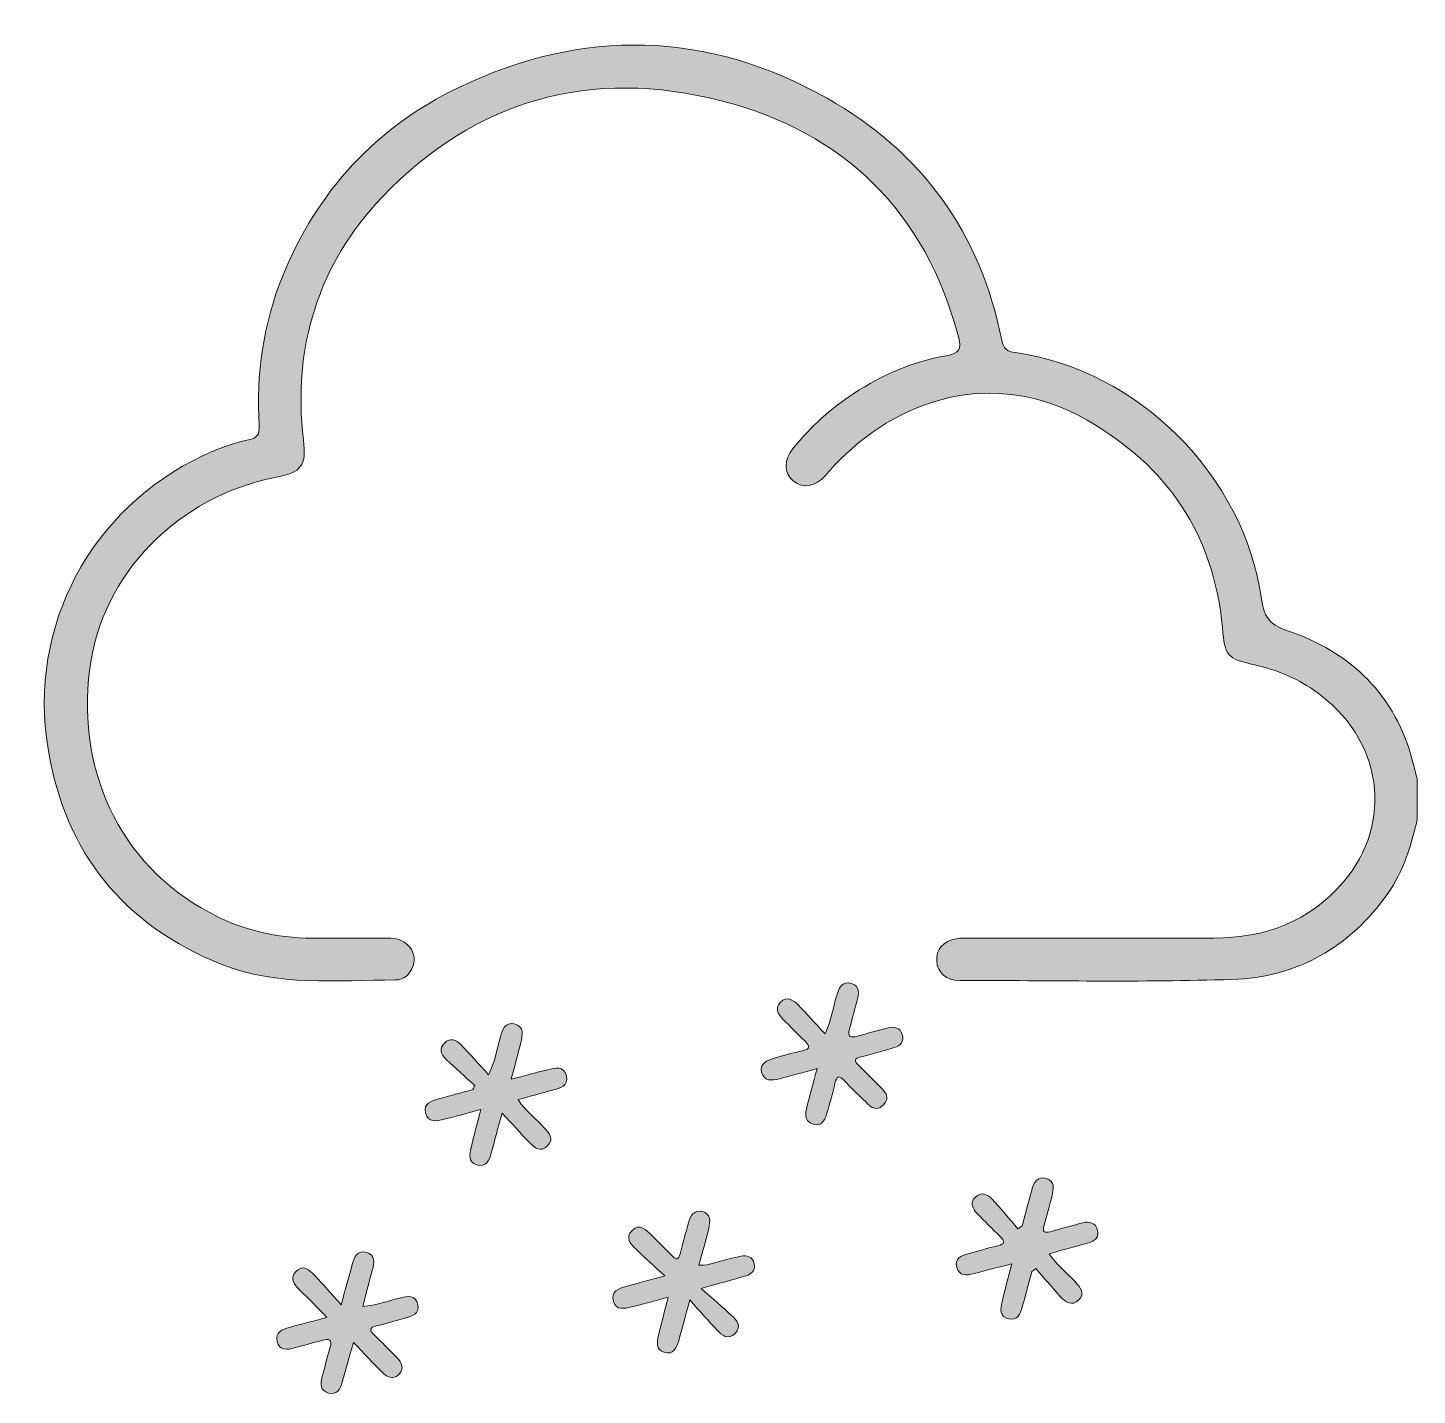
# Model space of a CAD drawing. Header units: inches. Extents: x -0.1 to 12, y -11.9 to 0.
import ezdxf

# ---------------------------------------------------------------- set-up
doc = ezdxf.new("R2010")
doc.units = ezdxf.units.IN
doc.header["$MEASUREMENT"] = 0
doc.layers.add('Слой 1', color=7, linetype='Continuous', lineweight=0)

# ---------------------------------------------------------------- blocks, each defined once
blk = doc.blocks.new('Block_0')
at = {"layer": 'Слой 1', "true_color": 0x000000, "transparency": 33554687}
h = blk.add_hatch(color=18, dxfattribs=at)
h.dxf.hatch_style = 2
edge = h.paths.add_edge_path()
edge.add_spline(control_points=[(12, -6.876), (11.945, -7.104), (11.883, -7.327), (11.744, -7.523), (11.411, -7.995), (10.948, -8.256), (10.38, -8.274), (9.588, -8.3), (8.794, -8.283), (8.001, -8.283), (7.884, -8.283), (7.806, -8.215), (7.8, -8.115), (7.793, -8.011), (7.855, -7.938), (7.973, -7.918), (8.011, -7.912), (8.051, -7.914), (8.09, -7.914), (8.801, -7.913), (9.512, -7.913), (10.223, -7.913), (10.671, -7.913), (11.058, -7.768), (11.355, -7.422), (11.793, -6.911), (11.711, -6.169), (11.093, -5.743), (10.937, -5.636), (10.764, -5.566), (10.579, -5.525), (10.335, -5.47), (10.319, -5.445), (10.297, -5.2), (10.224, -4.387), (9.815, -3.787), (9.115, -3.386), (8.282, -2.91), (7.441, -3.212), (6.904, -3.783), (6.877, -3.812), (6.853, -3.842), (6.827, -3.871), (6.739, -3.968), (6.632, -3.986), (6.549, -3.919), (6.463, -3.849), (6.46, -3.734), (6.548, -3.628), (6.7, -3.443), (6.876, -3.283), (7.077, -3.152), (7.324, -2.991), (7.591, -2.872), (7.884, -2.823), (7.995, -2.805), (8.019, -2.766), (7.99, -2.657), (7.7, -1.565), (6.995, -0.871), (5.917, -0.595), (4.782, -0.304), (3.769, -0.579), (2.953, -1.438), (2.393, -2.028), (2.17, -2.747), (2.265, -3.559), (2.292, -3.782), (2.253, -3.842), (2.026, -3.885), (1.168, -4.05), (0.502, -4.734), (0.397, -5.557), (0.277, -6.506), (0.704, -7.333), (1.521, -7.729), (1.796, -7.863), (2.089, -7.918), (2.394, -7.914), (2.597, -7.912), (2.801, -7.915), (3.004, -7.914), (3.069, -7.913), (3.129, -7.928), (3.176, -7.973), (3.228, -8.023), (3.246, -8.086), (3.223, -8.155), (3.199, -8.229), (3.143, -8.279), (3.068, -8.279), (2.559, -8.279), (2.043, -8.339), (1.551, -8.143), (0.692, -7.8), (0.182, -7.166), (0.033, -6.26), (-0.144, -5.182), (0.408, -4.16), (1.388, -3.696), (1.515, -3.636), (1.647, -3.586), (1.785, -3.559), (1.864, -3.543), (1.882, -3.508), (1.878, -3.432), (1.851, -2.982), (1.914, -2.545), (2.084, -2.125), (2.388, -1.38), (2.903, -0.824), (3.623, -0.478), (4.707, 0.043), (5.794, 0.019), (6.843, -0.573), (7.667, -1.039), (8.184, -1.749), (8.368, -2.686), (8.383, -2.762), (8.415, -2.786), (8.488, -2.796), (9.563, -2.948), (10.484, -3.866), (10.639, -4.947), (10.66, -5.092), (10.697, -5.169), (10.857, -5.223), (11.421, -5.412), (11.811, -5.787), (11.963, -6.378), (11.976, -6.427), (11.988, -6.476), (12, -6.524), (12, -6.642), (12, -6.759), (12, -6.876)], knot_values=[0, 0, 0, 0, 1, 1, 1, 2, 2, 2, 3, 3, 3, 4, 4, 4, 5, 5, 5, 6, 6, 6, 7, 7, 7, 8, 8, 8, 9, 9, 9, 10, 10, 10, 11, 11, 11, 12, 12, 12, 13, 13, 13, 14, 14, 14, 15, 15, 15, 16, 16, 16, 17, 17, 17, 18, 18, 18, 19, 19, 19, 20, 20, 20, 21, 21, 21, 22, 22, 22, 23, 23, 23, 24, 24, 24, 25, 25, 25, 26, 26, 26, 27, 27, 27, 28, 28, 28, 29, 29, 29, 30, 30, 30, 31, 31, 31, 32, 32, 32, 33, 33, 33, 34, 34, 34, 35, 35, 35, 36, 36, 36, 37, 37, 37, 38, 38, 38, 39, 39, 39, 40, 40, 40, 41, 41, 41, 42, 42, 42, 43, 43, 43, 44, 44, 44, 45, 45, 45, 45], degree=3, periodic=0)
h = blk.add_hatch(color=18, dxfattribs=at)
h.dxf.hatch_style = 2
edge = h.paths.add_edge_path()
edge.add_spline(control_points=[(6.754, -9.054), (6.632, -9.087), (6.529, -9.116), (6.425, -9.142), (6.361, -9.158), (6.29, -9.167), (6.27, -9.086), (6.251, -9.008), (6.316, -8.981), (6.38, -8.963), (6.462, -8.941), (6.544, -8.915), (6.628, -8.897), (6.698, -8.882), (6.691, -8.856), (6.649, -8.815), (6.585, -8.752), (6.522, -8.688), (6.459, -8.624), (6.414, -8.58), (6.381, -8.527), (6.436, -8.473), (6.491, -8.418), (6.544, -8.451), (6.588, -8.496), (6.663, -8.574), (6.736, -8.655), (6.824, -8.749), (6.881, -8.629), (6.894, -8.522), (6.924, -8.421), (6.944, -8.354), (6.969, -8.283), (7.056, -8.311), (7.134, -8.336), (7.12, -8.405), (7.102, -8.468), (7.08, -8.547), (7.061, -8.627), (7.038, -8.705), (7.016, -8.777), (7.046, -8.787), (7.106, -8.77), (7.196, -8.745), (7.287, -8.721), (7.377, -8.698), (7.433, -8.684), (7.481, -8.695), (7.499, -8.755), (7.517, -8.814), (7.485, -8.853), (7.429, -8.87), (7.332, -8.899), (7.235, -8.926), (7.137, -8.951), (7.08, -8.965), (7.074, -8.984), (7.116, -9.024), (7.176, -9.08), (7.232, -9.139), (7.29, -9.197), (7.341, -9.248), (7.404, -9.304), (7.333, -9.373), (7.26, -9.444), (7.207, -9.37), (7.158, -9.323), (7.101, -9.27), (7.046, -9.214), (6.992, -9.158), (6.947, -9.111), (6.925, -9.119), (6.911, -9.182), (6.89, -9.273), (6.864, -9.363), (6.838, -9.453), (6.822, -9.51), (6.788, -9.558), (6.722, -9.54), (6.656, -9.523), (6.647, -9.465), (6.661, -9.407), (6.688, -9.295), (6.72, -9.184), (6.754, -9.054)], knot_values=[0, 0, 0, 0, 1, 1, 1, 2, 2, 2, 3, 3, 3, 4, 4, 4, 5, 5, 5, 6, 6, 6, 7, 7, 7, 8, 8, 8, 9, 9, 9, 10, 10, 10, 11, 11, 11, 12, 12, 12, 13, 13, 13, 14, 14, 14, 15, 15, 15, 16, 16, 16, 17, 17, 17, 18, 18, 18, 19, 19, 19, 20, 20, 20, 21, 21, 21, 22, 22, 22, 23, 23, 23, 24, 24, 24, 25, 25, 25, 26, 26, 26, 27, 27, 27, 28, 28, 28, 28], degree=3, periodic=0)
h = blk.add_hatch(color=18, dxfattribs=at)
h.dxf.hatch_style = 2
edge = h.paths.add_edge_path()
edge.add_spline(control_points=[(3.763, -9.202), (3.679, -9.125), (3.596, -9.05), (3.513, -8.973), (3.468, -8.931), (3.449, -8.88), (3.497, -8.83), (3.548, -8.778), (3.6, -8.803), (3.64, -8.844), (3.719, -8.925), (3.794, -9.01), (3.882, -9.107), (3.945, -8.986), (3.956, -8.878), (3.987, -8.777), (4.006, -8.715), (4.026, -8.644), (4.108, -8.663), (4.199, -8.684), (4.179, -8.762), (4.164, -8.826), (4.141, -8.928), (4.112, -9.028), (4.08, -9.147), (4.199, -9.116), (4.298, -9.088), (4.399, -9.063), (4.464, -9.047), (4.543, -9.028), (4.564, -9.117), (4.585, -9.206), (4.507, -9.224), (4.442, -9.242), (4.345, -9.269), (4.248, -9.295), (4.141, -9.325), (4.206, -9.425), (4.295, -9.49), (4.367, -9.568), (4.412, -9.616), (4.46, -9.667), (4.399, -9.729), (4.338, -9.791), (4.285, -9.745), (4.24, -9.699), (4.165, -9.621), (4.093, -9.541), (4.001, -9.442), (3.963, -9.584), (3.935, -9.688), (3.907, -9.792), (3.889, -9.856), (3.861, -9.918), (3.779, -9.894), (3.703, -9.871), (3.717, -9.803), (3.73, -9.746), (3.754, -9.641), (3.783, -9.537), (3.816, -9.412), (3.696, -9.444), (3.596, -9.472), (3.496, -9.496), (3.431, -9.512), (3.354, -9.531), (3.332, -9.44), (3.313, -9.358), (3.384, -9.336), (3.445, -9.319), (3.545, -9.29), (3.646, -9.264), (3.747, -9.237), (3.752, -9.225), (3.757, -9.213), (3.763, -9.202)], knot_values=[0, 0, 0, 0, 1, 1, 1, 2, 2, 2, 3, 3, 3, 4, 4, 4, 5, 5, 5, 6, 6, 6, 7, 7, 7, 8, 8, 8, 9, 9, 9, 10, 10, 10, 11, 11, 11, 12, 12, 12, 13, 13, 13, 14, 14, 14, 15, 15, 15, 16, 16, 16, 17, 17, 17, 18, 18, 18, 19, 19, 19, 20, 20, 20, 21, 21, 21, 22, 22, 22, 23, 23, 23, 24, 24, 24, 25, 25, 25, 25], degree=3, periodic=0)
h = blk.add_hatch(color=18, dxfattribs=at)
h.dxf.hatch_style = 2
edge = h.paths.add_edge_path()
edge.add_spline(control_points=[(8.458, -10.759), (8.335, -10.791), (8.23, -10.816), (8.127, -10.845), (8.059, -10.865), (7.996, -10.868), (7.975, -10.789), (7.955, -10.715), (8.012, -10.688), (8.074, -10.672), (8.16, -10.649), (8.246, -10.623), (8.333, -10.602), (8.398, -10.587), (8.399, -10.563), (8.354, -10.52), (8.286, -10.455), (8.22, -10.388), (8.155, -10.321), (8.113, -10.278), (8.089, -10.227), (8.138, -10.177), (8.186, -10.13), (8.242, -10.148), (8.282, -10.192), (8.361, -10.277), (8.435, -10.366), (8.51, -10.454), (8.523, -10.445), (8.535, -10.436), (8.548, -10.427), (8.575, -10.323), (8.603, -10.219), (8.631, -10.115), (8.649, -10.05), (8.678, -9.99), (8.759, -10.015), (8.835, -10.038), (8.821, -10.106), (8.808, -10.163), (8.789, -10.25), (8.764, -10.336), (8.739, -10.423), (8.724, -10.476), (8.737, -10.495), (8.794, -10.479), (8.888, -10.451), (8.982, -10.427), (9.076, -10.402), (9.137, -10.385), (9.188, -10.401), (9.206, -10.465), (9.223, -10.527), (9.18, -10.56), (9.128, -10.576), (9.016, -10.609), (8.904, -10.638), (8.782, -10.672), (8.849, -10.771), (8.936, -10.838), (9.009, -10.915), (9.054, -10.964), (9.101, -11.017), (9.041, -11.076), (8.984, -11.133), (8.925, -11.096), (8.88, -11.046), (8.808, -10.966), (8.738, -10.883), (8.667, -10.802), (8.656, -10.81), (8.644, -10.818), (8.632, -10.826), (8.604, -10.93), (8.577, -11.034), (8.548, -11.138), (8.532, -11.198), (8.507, -11.257), (8.432, -11.242), (8.345, -11.224), (8.358, -11.152), (8.371, -11.091), (8.395, -10.986), (8.425, -10.883), (8.458, -10.759)], knot_values=[0, 0, 0, 0, 1, 1, 1, 2, 2, 2, 3, 3, 3, 4, 4, 4, 5, 5, 5, 6, 6, 6, 7, 7, 7, 8, 8, 8, 9, 9, 9, 10, 10, 10, 11, 11, 11, 12, 12, 12, 13, 13, 13, 14, 14, 14, 15, 15, 15, 16, 16, 16, 17, 17, 17, 18, 18, 18, 19, 19, 19, 20, 20, 20, 21, 21, 21, 22, 22, 22, 23, 23, 23, 24, 24, 24, 25, 25, 25, 26, 26, 26, 27, 27, 27, 28, 28, 28, 28], degree=3, periodic=0)
h = blk.add_hatch(color=18, dxfattribs=at)
h.dxf.hatch_style = 2
edge = h.paths.add_edge_path()
edge.add_spline(control_points=[(5.424, -10.866), (5.328, -10.777), (5.251, -10.707), (5.175, -10.635), (5.125, -10.588), (5.072, -10.533), (5.139, -10.468), (5.207, -10.402), (5.259, -10.464), (5.307, -10.51), (5.369, -10.57), (5.429, -10.631), (5.49, -10.692), (5.525, -10.727), (5.546, -10.726), (5.558, -10.672), (5.58, -10.581), (5.606, -10.491), (5.631, -10.401), (5.648, -10.341), (5.677, -10.284), (5.751, -10.303), (5.827, -10.321), (5.822, -10.388), (5.808, -10.447), (5.783, -10.553), (5.753, -10.657), (5.722, -10.773), (5.82, -10.776), (5.901, -10.733), (5.987, -10.717), (6.021, -10.711), (6.055, -10.698), (6.089, -10.693), (6.139, -10.685), (6.185, -10.695), (6.203, -10.75), (6.222, -10.812), (6.185, -10.848), (6.132, -10.865), (6.018, -10.9), (5.902, -10.93), (5.74, -10.976), (5.843, -11.066), (5.926, -11.136), (6.005, -11.208), (6.054, -11.252), (6.098, -11.306), (6.038, -11.368), (5.978, -11.43), (5.923, -11.385), (5.879, -11.338), (5.805, -11.26), (5.734, -11.178), (5.642, -11.076), (5.602, -11.223), (5.575, -11.328), (5.545, -11.432), (5.527, -11.495), (5.499, -11.558), (5.418, -11.533), (5.344, -11.51), (5.355, -11.443), (5.368, -11.385), (5.393, -11.28), (5.422, -11.176), (5.454, -11.052), (5.334, -11.083), (5.234, -11.112), (5.133, -11.136), (5.073, -11.15), (5, -11.171), (4.975, -11.088), (4.947, -10.999), (5.021, -10.976), (5.086, -10.958), (5.186, -10.929), (5.286, -10.903), (5.424, -10.866)], knot_values=[0, 0, 0, 0, 1, 1, 1, 2, 2, 2, 3, 3, 3, 4, 4, 4, 5, 5, 5, 6, 6, 6, 7, 7, 7, 8, 8, 8, 9, 9, 9, 10, 10, 10, 11, 11, 11, 12, 12, 12, 13, 13, 13, 14, 14, 14, 15, 15, 15, 16, 16, 16, 17, 17, 17, 18, 18, 18, 19, 19, 19, 20, 20, 20, 21, 21, 21, 22, 22, 22, 23, 23, 23, 24, 24, 24, 25, 25, 25, 26, 26, 26, 26], degree=3, periodic=0)
h = blk.add_hatch(color=18, dxfattribs=at)
h.dxf.hatch_style = 2
edge = h.paths.add_edge_path()
edge.add_spline(control_points=[(2.702, -11.447), (2.664, -11.58), (2.633, -11.687), (2.605, -11.794), (2.588, -11.86), (2.556, -11.908), (2.484, -11.889), (2.411, -11.87), (2.411, -11.81), (2.429, -11.746), (2.453, -11.664), (2.47, -11.579), (2.496, -11.498), (2.523, -11.417), (2.491, -11.41), (2.425, -11.429), (2.346, -11.452), (2.267, -11.471), (2.188, -11.494), (2.123, -11.512), (2.056, -11.52), (2.036, -11.439), (2.015, -11.357), (2.082, -11.333), (2.144, -11.315), (2.246, -11.287), (2.347, -11.261), (2.471, -11.228), (2.385, -11.142), (2.31, -11.065), (2.234, -10.99), (2.185, -10.943), (2.144, -10.888), (2.197, -10.829), (2.261, -10.76), (2.318, -10.813), (2.365, -10.863), (2.436, -10.939), (2.505, -11.018), (2.594, -11.118), (2.634, -10.974), (2.665, -10.87), (2.692, -10.765), (2.709, -10.698), (2.738, -10.637), (2.816, -10.66), (2.892, -10.683), (2.887, -10.75), (2.867, -10.816), (2.838, -10.917), (2.814, -11.019), (2.784, -11.132), (2.901, -11.126), (3, -11.083), (3.104, -11.059), (3.171, -11.043), (3.246, -11.027), (3.265, -11.117), (3.282, -11.196), (3.215, -11.219), (3.151, -11.236), (3.068, -11.257), (2.986, -11.283), (2.902, -11.303), (2.844, -11.316), (2.839, -11.337), (2.88, -11.378), (2.948, -11.443), (3.013, -11.51), (3.079, -11.576), (3.126, -11.623), (3.151, -11.677), (3.097, -11.729), (3.046, -11.777), (2.994, -11.749), (2.953, -11.707), (2.873, -11.628), (2.796, -11.545), (2.702, -11.447)], knot_values=[0, 0, 0, 0, 1, 1, 1, 2, 2, 2, 3, 3, 3, 4, 4, 4, 5, 5, 5, 6, 6, 6, 7, 7, 7, 8, 8, 8, 9, 9, 9, 10, 10, 10, 11, 11, 11, 12, 12, 12, 13, 13, 13, 14, 14, 14, 15, 15, 15, 16, 16, 16, 17, 17, 17, 18, 18, 18, 19, 19, 19, 20, 20, 20, 21, 21, 21, 22, 22, 22, 23, 23, 23, 24, 24, 24, 25, 25, 25, 26, 26, 26, 26], degree=3, periodic=0)
at = {"layer": 'Слой 1'}
for points, knots in [([(12, -6.876), (11.945, -7.104), (11.883, -7.327), (11.744, -7.523), (11.411, -7.995), (10.948, -8.256), (10.38, -8.274), (9.588, -8.3), (8.794, -8.283), (8.001, -8.283), (7.884, -8.283), (7.806, -8.215), (7.8, -8.115), (7.793, -8.011), (7.855, -7.938), (7.973, -7.918), (8.011, -7.912), (8.051, -7.914), (8.09, -7.914), (8.801, -7.913), (9.512, -7.913), (10.223, -7.913), (10.671, -7.913), (11.058, -7.768), (11.355, -7.422), (11.793, -6.911), (11.711, -6.169), (11.093, -5.743), (10.937, -5.636), (10.764, -5.566), (10.579, -5.525), (10.335, -5.47), (10.319, -5.445), (10.297, -5.2), (10.224, -4.387), (9.815, -3.787), (9.115, -3.386), (8.282, -2.91), (7.441, -3.212), (6.904, -3.783), (6.877, -3.812), (6.853, -3.842), (6.827, -3.871), (6.739, -3.968), (6.632, -3.986), (6.549, -3.919), (6.463, -3.849), (6.46, -3.734), (6.548, -3.628), (6.7, -3.443), (6.876, -3.283), (7.077, -3.152), (7.324, -2.991), (7.591, -2.872), (7.884, -2.823), (7.995, -2.805), (8.019, -2.766), (7.99, -2.657), (7.7, -1.565), (6.995, -0.871), (5.917, -0.595), (4.782, -0.304), (3.769, -0.579), (2.953, -1.438), (2.393, -2.028), (2.17, -2.747), (2.265, -3.559), (2.292, -3.782), (2.253, -3.842), (2.026, -3.885), (1.168, -4.05), (0.502, -4.734), (0.397, -5.557), (0.277, -6.506), (0.704, -7.333), (1.521, -7.729), (1.796, -7.863), (2.089, -7.918), (2.394, -7.914), (2.597, -7.912), (2.801, -7.915), (3.004, -7.914), (3.069, -7.913), (3.129, -7.928), (3.176, -7.973), (3.228, -8.023), (3.246, -8.086), (3.223, -8.155), (3.199, -8.229), (3.143, -8.279), (3.068, -8.279), (2.559, -8.279), (2.043, -8.339), (1.551, -8.143), (0.692, -7.8), (0.182, -7.166), (0.033, -6.26), (-0.144, -5.182), (0.408, -4.16), (1.388, -3.696), (1.515, -3.636), (1.647, -3.586), (1.785, -3.559), (1.864, -3.543), (1.882, -3.508), (1.878, -3.432), (1.851, -2.982), (1.914, -2.545), (2.084, -2.125), (2.388, -1.38), (2.903, -0.824), (3.623, -0.478), (4.707, 0.043), (5.794, 0.019), (6.843, -0.573), (7.667, -1.039), (8.184, -1.749), (8.368, -2.686), (8.383, -2.762), (8.415, -2.786), (8.488, -2.796), (9.563, -2.948), (10.484, -3.866), (10.639, -4.947), (10.66, -5.092), (10.697, -5.169), (10.857, -5.223), (11.421, -5.412), (11.811, -5.787), (11.963, -6.378), (11.976, -6.427), (11.988, -6.476), (12, -6.524), (12, -6.642), (12, -6.759), (12, -6.876)], [0, 0, 0, 0, 1, 1, 1, 2, 2, 2, 3, 3, 3, 4, 4, 4, 5, 5, 5, 6, 6, 6, 7, 7, 7, 8, 8, 8, 9, 9, 9, 10, 10, 10, 11, 11, 11, 12, 12, 12, 13, 13, 13, 14, 14, 14, 15, 15, 15, 16, 16, 16, 17, 17, 17, 18, 18, 18, 19, 19, 19, 20, 20, 20, 21, 21, 21, 22, 22, 22, 23, 23, 23, 24, 24, 24, 25, 25, 25, 26, 26, 26, 27, 27, 27, 28, 28, 28, 29, 29, 29, 30, 30, 30, 31, 31, 31, 32, 32, 32, 33, 33, 33, 34, 34, 34, 35, 35, 35, 36, 36, 36, 37, 37, 37, 38, 38, 38, 39, 39, 39, 40, 40, 40, 41, 41, 41, 42, 42, 42, 43, 43, 43, 44, 44, 44, 45, 45, 45, 45]), ([(6.754, -9.054), (6.632, -9.087), (6.529, -9.116), (6.425, -9.142), (6.361, -9.158), (6.29, -9.167), (6.27, -9.086), (6.251, -9.008), (6.316, -8.981), (6.38, -8.963), (6.462, -8.941), (6.544, -8.915), (6.628, -8.897), (6.698, -8.882), (6.691, -8.856), (6.649, -8.815), (6.585, -8.752), (6.522, -8.688), (6.459, -8.624), (6.414, -8.58), (6.381, -8.527), (6.436, -8.473), (6.491, -8.418), (6.544, -8.451), (6.588, -8.496), (6.663, -8.574), (6.736, -8.655), (6.824, -8.749), (6.881, -8.629), (6.894, -8.522), (6.924, -8.421), (6.944, -8.354), (6.969, -8.283), (7.056, -8.311), (7.134, -8.336), (7.12, -8.405), (7.102, -8.468), (7.08, -8.547), (7.061, -8.627), (7.038, -8.705), (7.016, -8.777), (7.046, -8.787), (7.106, -8.77), (7.196, -8.745), (7.287, -8.721), (7.377, -8.698), (7.433, -8.684), (7.481, -8.695), (7.499, -8.755), (7.517, -8.814), (7.485, -8.853), (7.429, -8.87), (7.332, -8.899), (7.235, -8.926), (7.137, -8.951), (7.08, -8.965), (7.074, -8.984), (7.116, -9.024), (7.176, -9.08), (7.232, -9.139), (7.29, -9.197), (7.341, -9.248), (7.404, -9.304), (7.333, -9.373), (7.26, -9.444), (7.207, -9.37), (7.158, -9.323), (7.101, -9.27), (7.046, -9.214), (6.992, -9.158), (6.947, -9.111), (6.925, -9.119), (6.911, -9.182), (6.89, -9.273), (6.864, -9.363), (6.838, -9.453), (6.822, -9.51), (6.788, -9.558), (6.722, -9.54), (6.656, -9.523), (6.647, -9.465), (6.661, -9.407), (6.688, -9.295), (6.72, -9.184), (6.754, -9.054)], [0, 0, 0, 0, 1, 1, 1, 2, 2, 2, 3, 3, 3, 4, 4, 4, 5, 5, 5, 6, 6, 6, 7, 7, 7, 8, 8, 8, 9, 9, 9, 10, 10, 10, 11, 11, 11, 12, 12, 12, 13, 13, 13, 14, 14, 14, 15, 15, 15, 16, 16, 16, 17, 17, 17, 18, 18, 18, 19, 19, 19, 20, 20, 20, 21, 21, 21, 22, 22, 22, 23, 23, 23, 24, 24, 24, 25, 25, 25, 26, 26, 26, 27, 27, 27, 28, 28, 28, 28]), ([(3.763, -9.202), (3.679, -9.125), (3.596, -9.05), (3.513, -8.973), (3.468, -8.931), (3.449, -8.88), (3.497, -8.83), (3.548, -8.778), (3.6, -8.803), (3.64, -8.844), (3.719, -8.925), (3.794, -9.01), (3.882, -9.107), (3.945, -8.986), (3.956, -8.878), (3.987, -8.777), (4.006, -8.715), (4.026, -8.644), (4.108, -8.663), (4.199, -8.684), (4.179, -8.762), (4.164, -8.826), (4.141, -8.928), (4.112, -9.028), (4.08, -9.147), (4.199, -9.116), (4.298, -9.088), (4.399, -9.063), (4.464, -9.047), (4.543, -9.028), (4.564, -9.117), (4.585, -9.206), (4.507, -9.224), (4.442, -9.242), (4.345, -9.269), (4.248, -9.295), (4.141, -9.325), (4.206, -9.425), (4.295, -9.49), (4.367, -9.568), (4.412, -9.616), (4.46, -9.667), (4.399, -9.729), (4.338, -9.791), (4.285, -9.745), (4.24, -9.699), (4.165, -9.621), (4.093, -9.541), (4.001, -9.442), (3.963, -9.584), (3.935, -9.688), (3.907, -9.792), (3.889, -9.856), (3.861, -9.918), (3.779, -9.894), (3.703, -9.871), (3.717, -9.803), (3.73, -9.746), (3.754, -9.641), (3.783, -9.537), (3.816, -9.412), (3.696, -9.444), (3.596, -9.472), (3.496, -9.496), (3.431, -9.512), (3.354, -9.531), (3.332, -9.44), (3.313, -9.358), (3.384, -9.336), (3.445, -9.319), (3.545, -9.29), (3.646, -9.264), (3.747, -9.237), (3.752, -9.225), (3.757, -9.213), (3.763, -9.202)], [0, 0, 0, 0, 1, 1, 1, 2, 2, 2, 3, 3, 3, 4, 4, 4, 5, 5, 5, 6, 6, 6, 7, 7, 7, 8, 8, 8, 9, 9, 9, 10, 10, 10, 11, 11, 11, 12, 12, 12, 13, 13, 13, 14, 14, 14, 15, 15, 15, 16, 16, 16, 17, 17, 17, 18, 18, 18, 19, 19, 19, 20, 20, 20, 21, 21, 21, 22, 22, 22, 23, 23, 23, 24, 24, 24, 25, 25, 25, 25]), ([(8.458, -10.759), (8.335, -10.791), (8.23, -10.816), (8.127, -10.845), (8.059, -10.865), (7.996, -10.868), (7.975, -10.789), (7.955, -10.715), (8.012, -10.688), (8.074, -10.672), (8.16, -10.649), (8.246, -10.623), (8.333, -10.602), (8.398, -10.587), (8.399, -10.563), (8.354, -10.52), (8.286, -10.455), (8.22, -10.388), (8.155, -10.321), (8.113, -10.278), (8.089, -10.227), (8.138, -10.177), (8.186, -10.13), (8.242, -10.148), (8.282, -10.192), (8.361, -10.277), (8.435, -10.366), (8.51, -10.454), (8.523, -10.445), (8.535, -10.436), (8.548, -10.427), (8.575, -10.323), (8.603, -10.219), (8.631, -10.115), (8.649, -10.05), (8.678, -9.99), (8.759, -10.015), (8.835, -10.038), (8.821, -10.106), (8.808, -10.163), (8.789, -10.25), (8.764, -10.336), (8.739, -10.423), (8.724, -10.476), (8.737, -10.495), (8.794, -10.479), (8.888, -10.451), (8.982, -10.427), (9.076, -10.402), (9.137, -10.385), (9.188, -10.401), (9.206, -10.465), (9.223, -10.527), (9.18, -10.56), (9.128, -10.576), (9.016, -10.609), (8.904, -10.638), (8.782, -10.672), (8.849, -10.771), (8.936, -10.838), (9.009, -10.915), (9.054, -10.964), (9.101, -11.017), (9.041, -11.076), (8.984, -11.133), (8.925, -11.096), (8.88, -11.046), (8.808, -10.966), (8.738, -10.883), (8.667, -10.802), (8.656, -10.81), (8.644, -10.818), (8.632, -10.826), (8.604, -10.93), (8.577, -11.034), (8.548, -11.138), (8.532, -11.198), (8.507, -11.257), (8.432, -11.242), (8.345, -11.224), (8.358, -11.152), (8.371, -11.091), (8.395, -10.986), (8.425, -10.883), (8.458, -10.759)], [0, 0, 0, 0, 1, 1, 1, 2, 2, 2, 3, 3, 3, 4, 4, 4, 5, 5, 5, 6, 6, 6, 7, 7, 7, 8, 8, 8, 9, 9, 9, 10, 10, 10, 11, 11, 11, 12, 12, 12, 13, 13, 13, 14, 14, 14, 15, 15, 15, 16, 16, 16, 17, 17, 17, 18, 18, 18, 19, 19, 19, 20, 20, 20, 21, 21, 21, 22, 22, 22, 23, 23, 23, 24, 24, 24, 25, 25, 25, 26, 26, 26, 27, 27, 27, 28, 28, 28, 28]), ([(5.424, -10.866), (5.328, -10.777), (5.251, -10.707), (5.175, -10.635), (5.125, -10.588), (5.072, -10.533), (5.139, -10.468), (5.207, -10.402), (5.259, -10.464), (5.307, -10.51), (5.369, -10.57), (5.429, -10.631), (5.49, -10.692), (5.525, -10.727), (5.546, -10.726), (5.558, -10.672), (5.58, -10.581), (5.606, -10.491), (5.631, -10.401), (5.648, -10.341), (5.677, -10.284), (5.751, -10.303), (5.827, -10.321), (5.822, -10.388), (5.808, -10.447), (5.783, -10.553), (5.753, -10.657), (5.722, -10.773), (5.82, -10.776), (5.901, -10.733), (5.987, -10.717), (6.021, -10.711), (6.055, -10.698), (6.089, -10.693), (6.139, -10.685), (6.185, -10.695), (6.203, -10.75), (6.222, -10.812), (6.185, -10.848), (6.132, -10.865), (6.018, -10.9), (5.902, -10.93), (5.74, -10.976), (5.843, -11.066), (5.926, -11.136), (6.005, -11.208), (6.054, -11.252), (6.098, -11.306), (6.038, -11.368), (5.978, -11.43), (5.923, -11.385), (5.879, -11.338), (5.805, -11.26), (5.734, -11.178), (5.642, -11.076), (5.602, -11.223), (5.575, -11.328), (5.545, -11.432), (5.527, -11.495), (5.499, -11.558), (5.418, -11.533), (5.344, -11.51), (5.355, -11.443), (5.368, -11.385), (5.393, -11.28), (5.422, -11.176), (5.454, -11.052), (5.334, -11.083), (5.234, -11.112), (5.133, -11.136), (5.073, -11.15), (5, -11.171), (4.975, -11.088), (4.947, -10.999), (5.021, -10.976), (5.086, -10.958), (5.186, -10.929), (5.286, -10.903), (5.424, -10.866)], [0, 0, 0, 0, 1, 1, 1, 2, 2, 2, 3, 3, 3, 4, 4, 4, 5, 5, 5, 6, 6, 6, 7, 7, 7, 8, 8, 8, 9, 9, 9, 10, 10, 10, 11, 11, 11, 12, 12, 12, 13, 13, 13, 14, 14, 14, 15, 15, 15, 16, 16, 16, 17, 17, 17, 18, 18, 18, 19, 19, 19, 20, 20, 20, 21, 21, 21, 22, 22, 22, 23, 23, 23, 24, 24, 24, 25, 25, 25, 26, 26, 26, 26]), ([(2.702, -11.447), (2.664, -11.58), (2.633, -11.687), (2.605, -11.794), (2.588, -11.86), (2.556, -11.908), (2.484, -11.889), (2.411, -11.87), (2.411, -11.81), (2.429, -11.746), (2.453, -11.664), (2.47, -11.579), (2.496, -11.498), (2.523, -11.417), (2.491, -11.41), (2.425, -11.429), (2.346, -11.452), (2.267, -11.471), (2.188, -11.494), (2.123, -11.512), (2.056, -11.52), (2.036, -11.439), (2.015, -11.357), (2.082, -11.333), (2.144, -11.315), (2.246, -11.287), (2.347, -11.261), (2.471, -11.228), (2.385, -11.142), (2.31, -11.065), (2.234, -10.99), (2.185, -10.943), (2.144, -10.888), (2.197, -10.829), (2.261, -10.76), (2.318, -10.813), (2.365, -10.863), (2.436, -10.939), (2.505, -11.018), (2.594, -11.118), (2.634, -10.974), (2.665, -10.87), (2.692, -10.765), (2.709, -10.698), (2.738, -10.637), (2.816, -10.66), (2.892, -10.683), (2.887, -10.75), (2.867, -10.816), (2.838, -10.917), (2.814, -11.019), (2.784, -11.132), (2.901, -11.126), (3, -11.083), (3.104, -11.059), (3.171, -11.043), (3.246, -11.027), (3.265, -11.117), (3.282, -11.196), (3.215, -11.219), (3.151, -11.236), (3.068, -11.257), (2.986, -11.283), (2.902, -11.303), (2.844, -11.316), (2.839, -11.337), (2.88, -11.378), (2.948, -11.443), (3.013, -11.51), (3.079, -11.576), (3.126, -11.623), (3.151, -11.677), (3.097, -11.729), (3.046, -11.777), (2.994, -11.749), (2.953, -11.707), (2.873, -11.628), (2.796, -11.545), (2.702, -11.447)], [0, 0, 0, 0, 1, 1, 1, 2, 2, 2, 3, 3, 3, 4, 4, 4, 5, 5, 5, 6, 6, 6, 7, 7, 7, 8, 8, 8, 9, 9, 9, 10, 10, 10, 11, 11, 11, 12, 12, 12, 13, 13, 13, 14, 14, 14, 15, 15, 15, 16, 16, 16, 17, 17, 17, 18, 18, 18, 19, 19, 19, 20, 20, 20, 21, 21, 21, 22, 22, 22, 23, 23, 23, 24, 24, 24, 25, 25, 25, 26, 26, 26, 26])]:
    blk.add_open_spline(points, degree=3, knots=knots, dxfattribs=at)

msp = doc.modelspace()

# ---------------------------------------------------------------- block references
at = {"layer": 'Слой 1'}
msp.add_blockref('Block_0', (0, 0), dxfattribs=at)

doc.saveas('drawing.dxf')
